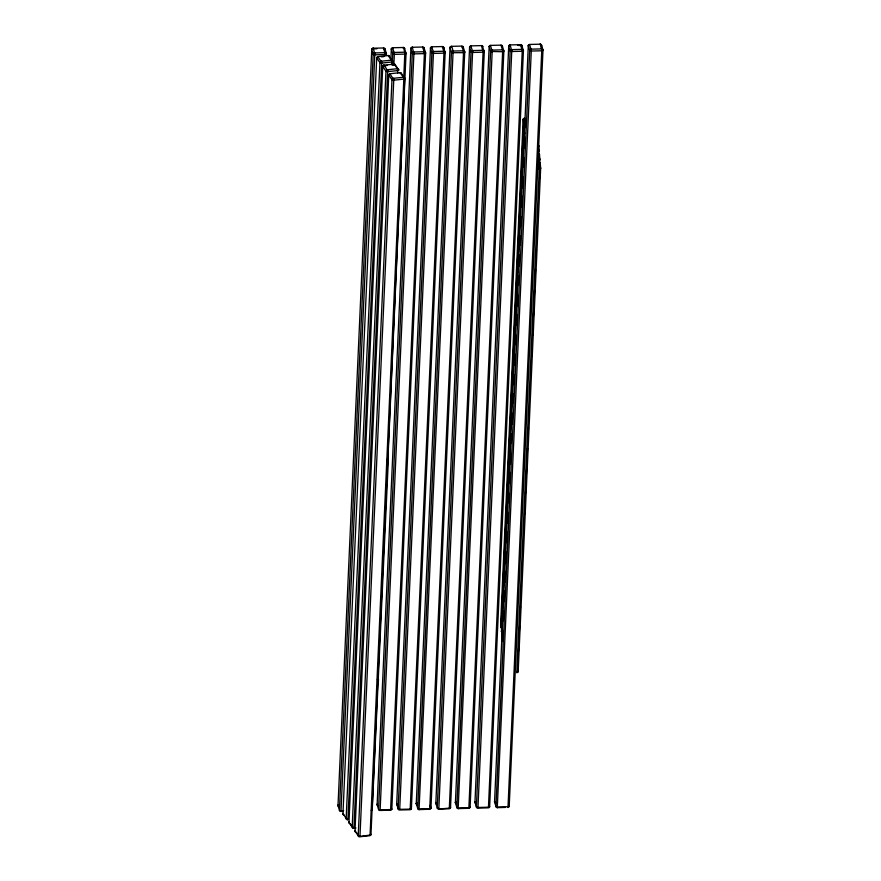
<?xml version="1.0" encoding="UTF-8"?>
<svg xmlns="http://www.w3.org/2000/svg" width="881" height="881" viewBox="0 0 881 881"><rect width="100%" height="100%" fill="white"/><g stroke="black" fill="none" stroke-linecap="round" stroke-linejoin="round"><path stroke-width="1.32" d="M502.71 637.26A1.41 1.266 -4.8 0 1 501.84 636.049L501.818 630.917M501.73 627.79A1.41 0.628 2.6 0 1 501.102 627.272L500.705 622.57L523.182 119.376L523.578 124.177L501.102 627.338A1.41 1.266 -4.8 0 0 501.763 628.384M501.73 630.961A1.41 0.628 2.6 0 0 501.443 631.347L523.92 128.174L524.735 127.657M540.141 166.355L539.811 163.15M387.904 460.653C388.873 460.609 388.257 459.497 387.288 460.598M388.092 460.796L387.992 460.08M449.828 805.146L450.532 807.569L484.297 51.538A1.41 1.255 -16.8 0 0 482.953 50.316L472.469 50.569A1.41 1.255 -16.8 0 0 471.016 51.869L469.595 47.089L435.842 803.12L437.251 807.877L471.027 51.891A1.41 0.628 2.6 0 0 472.601 52.453L483.085 52.199A1.41 0.628 2.6 0 0 484.297 51.538L482.336 46.407A1.41 0.628 2.6 0 1 482.876 46.847L482.876 46.847A1.41 1.255 -16.8 0 0 481.533 45.614L481.367 45.603M443.628 50.536L443.749 47.717L442.703 47.233A1.41 0.628 2.6 0 1 443.749 47.783L445.169 52.508L411.405 808.505A1.41 1.255 -16.8 0 1 409.94 809.738L399.467 809.991A1.41 1.255 -16.8 0 1 398.124 808.758L396.703 804.056L430.468 48.103L431.161 47.508M494.67 801.347A1.41 0.628 2.6 0 0 494.538 801.699L495.948 806.467L529.723 50.393L528.303 45.746L528.985 45.151A1.41 0.628 2.6 0 0 528.303 45.746L494.571 801.457M501.84 636.093L501.84 636.049A1.41 0.628 2.6 0 0 502.765 636.644M538.588 159.076L538.577 159.736L538.588 159.021M536.661 168.855L539.304 168.91A1.41 0.628 2.6 0 0 540.659 168.304L540.262 163.536A1.41 1.266 -4.8 0 0 538.908 162.313L538.842 162.324M541.452 48.18L541.573 45.36L540.538 44.865M338.756 804.86A1.41 0.628 2.6 0 0 338.007 805.476L339.427 810.234L373.192 54.226L371.771 49.446L338.007 805.531L338.7 804.871M388.95 74.599A1.41 0.628 2.6 0 0 388.752 75.149L388.752 75.149A1.41 1.2 -35.1 0 1 390.151 73.74L400.194 72.627L403.454 77.253A1.41 1.2 -35.1 0 1 404.742 78.376L404.742 78.376A1.41 0.628 2.6 0 1 403.828 79.125L393.752 80.193A1.41 0.628 2.6 0 1 391.979 79.731L388.752 75.072L354.988 831.091A1.41 0.628 2.6 0 1 355.472 830.431L354.988 831.091L358.215 835.684A1.41 1.2 -35.1 0 0 359.503 836.807L369.58 835.728A1.41 1.2 -35.1 0 0 370.978 834.329L404.742 78.376L401.516 73.784A1.41 1.2 -35.1 0 0 400.227 72.671L399.897 72.616M371.297 810.597A1.41 1.255 -16.8 0 0 372.267 809.386L388.323 460.609M390.008 57.441L392.695 61.252A1.41 0.628 2.6 0 1 391.781 62.011L381.704 63.08A1.41 0.628 2.6 0 1 379.931 62.617L376.705 57.959L342.94 813.978A1.41 0.628 2.6 0 1 343.138 813.427M378.092 680.385L377.751 678.634L378.566 680.055M398.719 69.819L395.492 65.227A1.41 1.2 -35.1 0 0 394.203 64.104L397.43 68.696A1.41 1.2 -35.1 0 1 398.719 69.819L398.719 69.819A1.41 0.628 2.6 0 1 397.805 70.568L387.728 71.636A1.41 0.628 2.6 0 1 385.955 71.174L382.728 66.516L348.964 822.601L349.405 821.885M390.845 60.04L391.34 48.984L392.541 48.389M423.343 47.739A1.41 0.628 2.6 0 1 424.179 48.257L425.6 52.959A1.41 1.255 -16.8 0 0 424.257 51.726L413.773 51.979A1.41 1.255 -16.8 0 0 412.319 53.278L378.555 809.298A1.41 0.628 2.6 0 0 380.14 809.826L390.624 809.573A1.41 0.628 2.6 0 0 391.836 808.912L425.6 52.981A1.41 0.628 2.6 0 1 424.389 53.62L413.905 53.873A1.41 0.628 2.6 0 1 412.319 53.278L410.898 48.521L377.134 804.584L377.42 804.078A1.41 0.628 2.6 0 0 377.134 804.529L377.134 804.529A1.41 1.255 -16.8 0 0 377.486 805.399M411.405 808.472L411.405 808.439A1.41 0.628 2.6 0 1 410.194 809.099L399.71 809.353A1.41 0.628 2.6 0 1 398.124 808.758L431.899 52.838L430.468 48.037A1.41 1.255 -16.8 0 1 431.921 46.803L442.405 46.55A1.41 1.255 -16.8 0 1 443.749 47.783L443.749 47.783M430.258 805.619L430.963 808.042L464.728 52.012A1.41 0.628 2.6 0 1 463.516 52.673L453.043 52.695L419.059 809.606A1.41 1.255 -16.8 0 1 417.693 808.284L416.273 803.582L450.037 47.629C452.449 42.883 453.142 53.774 453.032 51.924M469.121 808.229A1.41 1.255 -16.8 0 0 470.102 807.029L503.866 51.01L502.445 46.374A1.41 0.628 2.6 0 0 501.73 45.878M517.797 45.372L521.827 45.658L523.424 50.602A1.41 1.255 -16.8 0 0 522.081 49.369L511.608 49.622A1.41 1.255 -16.8 0 0 510.154 50.922L476.39 806.941A1.41 0.628 2.6 0 0 477.976 807.47L488.459 807.216A1.41 0.628 2.6 0 0 489.66 806.556L523.435 50.624A1.41 0.628 2.6 0 1 522.213 51.263L511.74 51.516A1.41 0.628 2.6 0 1 510.154 50.922L508.722 46.186L474.969 802.228L475.244 801.721M507.775 807.381A1.41 1.255 -16.8 0 0 509.229 806.082L542.993 50.074L541.573 45.427A1.41 1.255 -16.8 0 0 540.229 44.193L540.064 44.193M523.755 118.935A1.41 0.628 2.6 0 0 523.171 119.442L523.171 119.442A1.41 1.266 -4.8 0 1 524.647 118.208L525.054 123.902L525.043 122.911A1.41 1.266 -4.8 0 0 523.567 124.144L523.567 124.144A1.41 0.628 2.6 0 0 525.032 124.805L524.911 127.547M540.262 163.536L540.262 163.536A1.41 0.628 2.6 0 0 539.59 163.073M372.278 809.419L372.267 809.386A1.41 0.628 2.6 0 1 371.364 810.024M392.761 53.774L392.75 53.752A1.41 0.628 2.6 0 0 394.336 54.347L404.82 54.093A1.41 0.628 2.6 0 0 406.031 53.433L406.031 53.433A1.41 1.255 -16.8 0 0 404.687 52.199L394.203 52.453A1.41 1.255 -16.8 0 0 392.75 53.752L391.34 48.984A1.41 1.255 -16.8 0 1 392.794 47.75L403.267 47.497A1.41 1.255 -16.8 0 1 404.61 48.73L406.042 53.455L387.926 458.891M423.144 47.695L424.179 48.257A1.41 1.255 -16.8 0 0 422.836 47.023L412.352 47.277A1.41 1.255 -16.8 0 0 410.898 48.576L410.898 48.576A1.41 0.628 2.6 0 1 412.11 47.915L412.286 47.145L413.916 53.686L413.894 52.871M430.468 48.037L430.468 48.037A1.41 0.628 2.6 0 1 431.283 47.486M419.059 809.606L429.51 809.265A1.41 1.255 -16.8 0 0 430.963 807.965L430.963 807.965A1.41 0.628 2.6 0 1 429.752 808.626L419.279 808.879A1.41 0.628 2.6 0 1 417.693 808.284L451.446 52.331L450.037 47.563A1.41 1.255 -16.8 0 1 451.49 46.341L461.974 46.087A1.41 1.255 -16.8 0 1 463.307 47.31L464.739 52.045A1.41 1.255 -16.8 0 0 463.384 50.79L461.754 46.33M470.014 46.649A1.41 0.628 2.6 0 0 469.595 47.167L469.595 47.167A1.41 1.255 -16.8 0 1 471.06 45.867L481.533 45.614L483.085 52.155L482.953 50.316M470.102 807.062L470.102 807.029A1.41 0.628 2.6 0 1 468.89 807.69L458.406 807.932A1.41 0.628 2.6 0 1 456.821 807.348L490.585 51.329L489.164 46.66L455.4 802.646L456.821 807.414A1.41 1.255 -16.8 0 0 458.164 808.571L492.182 51.494L502.655 51.737A1.41 0.628 2.6 0 0 503.866 51.076L503.866 51.021A1.41 1.255 -16.8 0 0 502.522 49.843L500.926 45.162M522.114 49.479L522.224 51.12L520.605 44.535L520.418 45.305A1.41 0.628 2.6 0 1 522.015 45.9A1.41 1.255 -16.8 0 0 520.671 44.667L510.187 44.92A1.41 1.255 -16.8 0 0 508.733 46.219L508.733 46.219A1.41 0.628 2.6 0 1 509.67 45.581M509.24 806.115L509.229 806.082A1.41 0.628 2.6 0 1 508.018 806.743L497.545 806.996A1.41 0.628 2.6 0 1 495.948 806.401L495.948 806.401A1.41 1.255 -16.8 0 0 497.291 807.635L531.309 50.393L531.298 51.043L541.782 50.79A1.41 0.628 2.6 0 0 542.993 50.129L542.993 50.074A1.41 1.255 -16.8 0 0 541.65 48.895L540.229 44.171M528.303 45.68L528.303 45.68A1.41 1.255 -16.8 0 1 529.756 44.446L540.229 44.193M381.715 62.992L347.94 819.033A1.41 0.628 2.6 0 1 346.167 818.559L343.028 813.504M377.674 679.813L377.486 680.121M387.739 71.548L387.695 70.887L353.964 827.589A1.41 0.628 2.6 0 1 352.191 827.127L385.966 71.108A1.41 1.2 -35.1 0 1 387.354 69.764L397.43 68.696L397.683 73.321M391.781 61.912L391.66 64.765M393.752 80.193L359.966 836.41L370.064 835.078A1.41 0.628 2.6 0 0 370.978 834.329L370.978 834.395M397.805 70.568L397.43 68.696M403.828 79.125L370.064 835.078M372.234 48.984A1.41 0.628 2.6 0 0 371.771 49.523L371.771 49.523A1.41 1.255 -16.8 0 1 373.225 48.224L383.709 47.97A1.41 1.255 -16.8 0 1 385.052 49.204L386.109 52.728M391.34 48.984L391.34 48.984A1.41 0.628 2.6 0 1 392.474 48.389M391.836 808.967L391.836 808.912A1.41 1.255 -16.8 0 1 390.382 810.212L379.898 810.465A1.41 1.255 -16.8 0 1 378.555 809.232L377.134 804.562M450.037 47.563L450.037 47.563A1.41 0.628 2.6 0 1 451.248 46.968L451.325 46.308M489.66 806.556L489.66 806.556A1.41 1.255 -16.8 0 1 488.206 807.855L477.733 808.108A1.41 1.255 -16.8 0 1 476.39 806.875L474.969 802.173A1.41 0.628 2.6 0 1 475.288 801.699M500.849 622.272A1.41 0.628 2.6 0 0 500.705 622.57L500.705 622.57A1.41 1.266 -4.8 0 0 500.871 623.208M410.898 48.51L412.187 47.255M508.733 46.219L509.416 45.614M386.473 53.862L386.462 53.906A1.41 0.628 2.6 0 1 385.261 54.567L374.777 54.82A1.41 0.628 2.6 0 1 373.192 54.226L373.203 54.248A1.41 1.255 -16.8 0 1 374.645 52.926L385.118 52.673A1.41 1.255 -16.8 0 1 386.462 53.906L386.473 53.873M378.18 679.725L378.279 679.031L378.092 680.077M501.443 631.38L501.443 631.347A1.41 1.266 -4.8 0 0 501.741 632.162M377.861 679.857L378.367 679.108M387.277 460.444L387.266 460.08M388.334 460.047L387.299 460.488M374.777 54.721L341.013 810.762A1.41 0.628 2.6 0 1 339.427 810.179L339.427 810.179A1.41 1.255 -16.8 0 0 340.771 811.401L343.634 810.707M377.509 679.526L378.169 679.405L377.619 678.91M413.905 53.774L380.14 809.826M522.224 51.164L488.459 807.216M538.566 159.935L538.566 160.034A1.41 0.628 2.6 0 0 539.921 159.527L539.613 166.399M394.336 54.347L394.347 53.697L393.851 65.337M404.82 54.049L404.82 53.135L403.773 77.462M424.389 53.62L390.624 809.573M442.229 46.55L443.826 51.252A1.41 1.255 -16.8 0 1 445.158 52.486L445.158 52.486A1.41 0.628 2.6 0 1 443.958 53.146L433.474 53.4L433.463 52.442L399.71 809.441M443.958 53.102L410.183 809.187M463.516 52.673L429.752 808.626M472.601 52.408L472.612 51.759L438.837 808.406A1.41 0.628 2.6 0 1 437.251 807.811L437.251 807.811A1.41 1.255 -16.8 0 0 438.595 809.044L449.321 808.152A1.41 0.628 2.6 0 0 450.532 807.492L450.532 807.492A1.41 1.255 -16.8 0 1 449.079 808.791L438.606 809.066M502.655 51.737L502.655 51.087L468.89 807.69M511.74 51.516L477.965 807.558M541.782 50.746L541.782 50.085L508.018 806.743M397.805 805.278A1.41 1.255 -16.8 0 1 396.703 804.056L396.979 803.604M435.842 803.12L436.524 802.514A1.41 0.628 2.6 0 0 435.842 803.12L435.842 803.12A1.41 1.255 -16.8 0 0 436.547 804.221M455.906 803.626A1.41 1.255 -16.8 0 1 455.4 802.646L456.094 802.04M494.538 801.754L494.538 801.699A1.41 1.255 -16.8 0 0 495.64 802.921M388.95 56.34A1.41 0.628 2.6 0 1 389.468 56.67L389.468 56.67A1.41 1.2 -35.1 0 0 388.18 55.547L378.103 56.615A1.41 1.2 -35.1 0 0 376.705 58.025L376.705 58.025A1.41 0.628 2.6 0 1 377.486 57.287M394.203 64.104L384.127 65.183A1.41 1.2 -35.1 0 0 382.728 66.582L382.728 66.582A1.41 0.628 2.6 0 1 383.642 65.833L383.984 65.051L387.662 70.634M539.304 168.712L539.326 167.665L516.817 672.203M525.043 124.706L525.054 123.946L525.032 124.805M524.757 133.372A1.41 0.628 2.6 0 1 524.316 132.921L523.92 128.152A1.41 1.266 -4.8 0 1 525.384 126.985L525.329 126.875M396.703 804.056L396.703 804.056A1.41 0.628 2.6 0 1 396.902 803.648M433.474 53.4L433.474 53.356A1.41 0.628 2.6 0 1 431.888 52.805L431.899 52.827M455.4 802.646L455.4 802.646A1.41 0.628 2.6 0 1 455.918 802.084M392.441 60.624L392.75 53.752M392.508 65.381L392.695 61.252A1.41 1.2 -35.1 0 0 391.406 60.139L388.18 55.547M449.321 808.251L483.085 52.199M502.611 630.51L502.181 640.168L502.555 639.694A1.41 0.628 2.6 0 0 502.181 640.124L502.181 640.124A1.41 1.266 -4.8 0 0 502.478 640.95M503.04 620.885L503.469 611.26M503.899 601.635L504.395 590.644M504.758 582.396L505.254 571.395M505.617 563.146L506.112 552.145M506.542 542.531L507.038 531.529M507.401 523.281L507.897 512.279M508.326 502.666L508.755 493.041M509.185 483.416L509.67 472.414M510.044 464.177L510.528 453.175M510.969 443.55L511.398 433.926M511.828 424.312L512.313 413.31M512.742 403.685L513.171 394.06M513.601 384.446L514.03 374.821M514.46 365.197L514.956 354.195M515.385 344.581L515.814 334.956M516.244 325.331L516.74 314.33M517.103 306.081L517.599 295.091M518.028 285.466L518.457 275.841M518.887 266.216L519.372 255.226M519.801 245.601L520.231 235.976M520.66 226.351L521.089 216.737M521.519 207.112L522.015 196.111M522.378 187.862L522.874 176.872M523.303 167.247L523.732 157.622M524.162 147.997L524.658 137.007M538.434 162.875L538.566 160.122M538.93 156.245L538.776 145.982A1.41 0.628 2.6 0 1 538.787 146.037L538.787 146.037A1.41 1.266 -4.8 0 0 538.236 145.002M518.469 651.61L518.777 644.727M519.327 632.36L519.636 625.488M520.242 611.744L520.495 606.238M521.1 592.495L521.409 585.623M521.97 573.245L522.268 566.373M522.885 552.629L523.127 547.134M523.743 533.379L524.052 526.508M524.602 514.141L524.911 507.269M525.528 493.514L525.836 486.642M526.386 474.275L526.695 467.404M527.312 453.649L527.554 448.154M528.171 434.41L528.479 427.538M529.029 415.16L529.338 408.288M529.944 394.545L530.252 387.673M530.803 375.295L531.111 368.423M531.661 356.056L531.97 349.184M532.587 335.43L532.895 328.558M533.446 316.191L533.754 309.319M534.304 296.941L534.613 290.069M535.23 276.326L535.538 269.454M536.089 257.076L536.397 250.204M536.947 237.837L537.256 230.954M537.862 217.211L538.17 210.339M538.731 197.972L539.029 191.089M539.59 178.722L539.888 171.85M516.828 672.071L516.828 672.027A1.41 0.628 2.6 0 0 518.182 671.432L540.659 168.304A1.41 1.266 -4.8 0 0 539.304 167.016L538.908 162.313M372.454 48.918L373.159 48.081L374.766 53.807M523.92 128.152L523.92 128.152A1.41 0.628 2.6 0 1 524.613 127.679M338.007 805.476L338.007 805.476A1.41 1.255 -16.8 0 0 338.756 806.6M474.958 802.206L474.969 802.173A1.41 1.255 -16.8 0 0 476.158 803.395M377.52 681.068L378.489 680.154M372.586 48.895A1.41 0.628 2.6 0 1 372.982 48.862L373.059 48.191M341.013 810.762L340.936 811.434M387.486 460.598L387.475 460.168M377.542 679.57L378.478 679.614M419.279 808.879L419.191 809.551M438.837 808.406L438.771 809.055M458.406 807.932L458.329 808.604M520.418 45.305L520.506 44.645M497.545 806.996L497.479 807.558M403.035 48.003C403.355 44.766 405.216 55.085 404.687 52.199M354.977 831.113L354.988 831.091A1.41 1.2 -35.1 0 0 356.276 832.215L356.276 832.215M509.956 45.383L510.121 44.788L511.74 51.021L511.608 49.622M377.971 679.229L378.081 679.945L377.927 679.075M524.316 132.888L524.316 132.954A1.41 1.266 -4.8 0 1 524.68 132.117M342.94 813.978L342.94 813.978A1.41 1.2 -35.1 0 0 344.042 815.112M350.198 823.559L350.175 823.537A1.41 1.2 -35.1 0 1 348.964 822.535L348.964 822.535A1.41 0.628 2.6 0 1 349.294 821.918M531.298 51.043A1.41 0.628 2.6 0 1 529.712 50.448L529.723 50.393A1.41 1.255 -16.8 0 1 531.166 49.149L541.65 48.895L541.782 50.041L541.65 48.895M387.673 460.267L388.323 459.838M538.104 153.525L538.566 158.239A1.41 1.266 -4.8 0 1 539.921 159.527L539.524 154.825A1.41 0.628 2.6 0 0 538.731 154.252M516.729 672.754L516.784 672.699A1.41 1.266 -4.8 0 0 518.182 671.432L517.665 666.488M431.899 52.772L431.888 52.805A1.41 1.255 -16.8 0 1 433.342 51.505L443.826 51.252L443.958 52.651L443.826 51.252M348.953 822.568L352.213 827.16A1.41 1.2 -35.1 0 0 353.479 828.239L353.832 828.261M507.952 807.381L507.874 807.525M392.629 47.728L394.347 53.642L394.203 52.453M468.824 808.306L458.164 808.593M431.756 46.781L433.463 52.397L433.342 51.505M470.883 45.834L472.601 51.704L472.469 50.569M383.543 47.937L385.261 54.369L385.25 53.554M422.671 47.001L424.4 53.08L424.257 51.726M529.558 44.535L531.309 50.338L531.166 49.149M387.233 459.111L388.235 459.871M387.948 461.314L387.321 461.424M490.453 45.36L492.182 51.439L492.039 50.096L502.522 49.843L502.655 51.032L502.522 49.843M377.762 56.604L381.638 62.077M383.786 65.161L382.717 66.527M387.849 459.254L387.827 459.816M389.831 73.685L393.741 79.653L393.378 78.321A1.41 1.2 -35.1 0 0 391.979 79.731L358.226 835.75A1.41 0.628 2.6 0 0 359.988 836.146M347.786 819.737L347.532 819.77M416.955 802.987L416.273 803.582A1.41 1.255 -16.8 0 0 417.165 804.76M377.619 57.276L376.705 57.959M389.182 74.489L389.677 74.301A1.41 0.628 2.6 0 0 389.358 74.445M381.396 56.869L383.918 56.604M346.167 817.854L347.455 819.682A1.41 1.2 -35.1 0 1 346.167 818.559L379.931 62.617A1.41 1.2 -35.1 0 1 381.33 61.207L391.406 60.139L391.77 61.472L391.406 60.139M384.898 65.701L387.42 65.425M393.378 78.321L403.454 77.253L403.828 78.838L403.454 77.253M377.486 679.339L378.423 679.515L378.279 678.844M356.001 827.975L353.479 828.239L350.792 824.429M372.982 48.862L376.914 48.763M453.043 52.926A1.41 0.628 2.6 0 1 451.446 52.331L451.446 52.331A1.41 1.255 -16.8 0 1 452.9 51.043L463.384 50.79L463.527 52.133L463.384 50.79M343.392 811.346L340.771 811.423M497.302 807.657L505.154 807.437M536.661 166.961C538.192 165.143 539.789 168.315 539.304 167.016M383.455 48.609L385.052 49.204A1.41 0.628 2.6 0 0 383.664 48.609M377.52 679.229L378.191 679.504M400.282 73.31L401.516 73.784A1.41 0.628 2.6 0 0 400.426 73.321M462.272 46.759L463.307 47.31A1.41 0.628 2.6 0 0 462.073 46.726M538.599 154.23L539.524 154.825A1.41 1.266 -4.8 0 0 538.17 153.525L538.17 153.525M388.774 56.285L389.468 56.67M501.906 45.933L502.445 46.374A1.41 1.255 -16.8 0 0 501.102 45.14L490.618 45.394A1.41 1.255 -16.8 0 0 489.164 46.693L489.164 46.693A1.41 0.628 2.6 0 1 490.31 46.032L489.164 46.638M395.228 65.007L395.492 65.227A1.41 0.628 2.6 0 0 395.129 64.963M356.816 832.986L357.895 834.505M387.354 69.764L387.618 70.447M381.33 61.207L381.594 61.89M416.261 803.56L416.273 803.582A1.41 0.628 2.6 0 1 417.142 802.954M541.562 45.394L541.573 45.427A1.41 0.628 2.6 0 0 540.471 44.854M377.773 679.35L377.839 679.725M452.9 51.043L453.01 51.737M374.645 52.926L374.744 53.62M413.806 52.089L413.883 52.684M385.151 52.772L385.228 53.367M492.171 51.99A1.41 0.628 2.6 0 1 490.585 51.395L490.585 51.34A1.41 1.255 -16.8 0 1 492.039 50.096M378.478 805.763A1.41 1.255 -16.8 0 1 377.938 805.675M537.817 151.345A1.41 0.628 2.6 0 0 539.183 150.739L539.183 150.706A1.41 1.266 -4.8 0 0 537.828 149.451M517.576 667.358A1.41 1.266 -4.8 0 0 517.786 666.73A1.41 0.628 2.6 0 0 517.599 666.432M393.785 64.754A1.41 0.628 2.6 0 1 394.259 64.754M404.61 48.664L404.61 48.73A1.41 0.628 2.6 0 0 403.961 48.257L404.61 48.73M393.719 64.72L393.719 64.665"/></g></svg>
